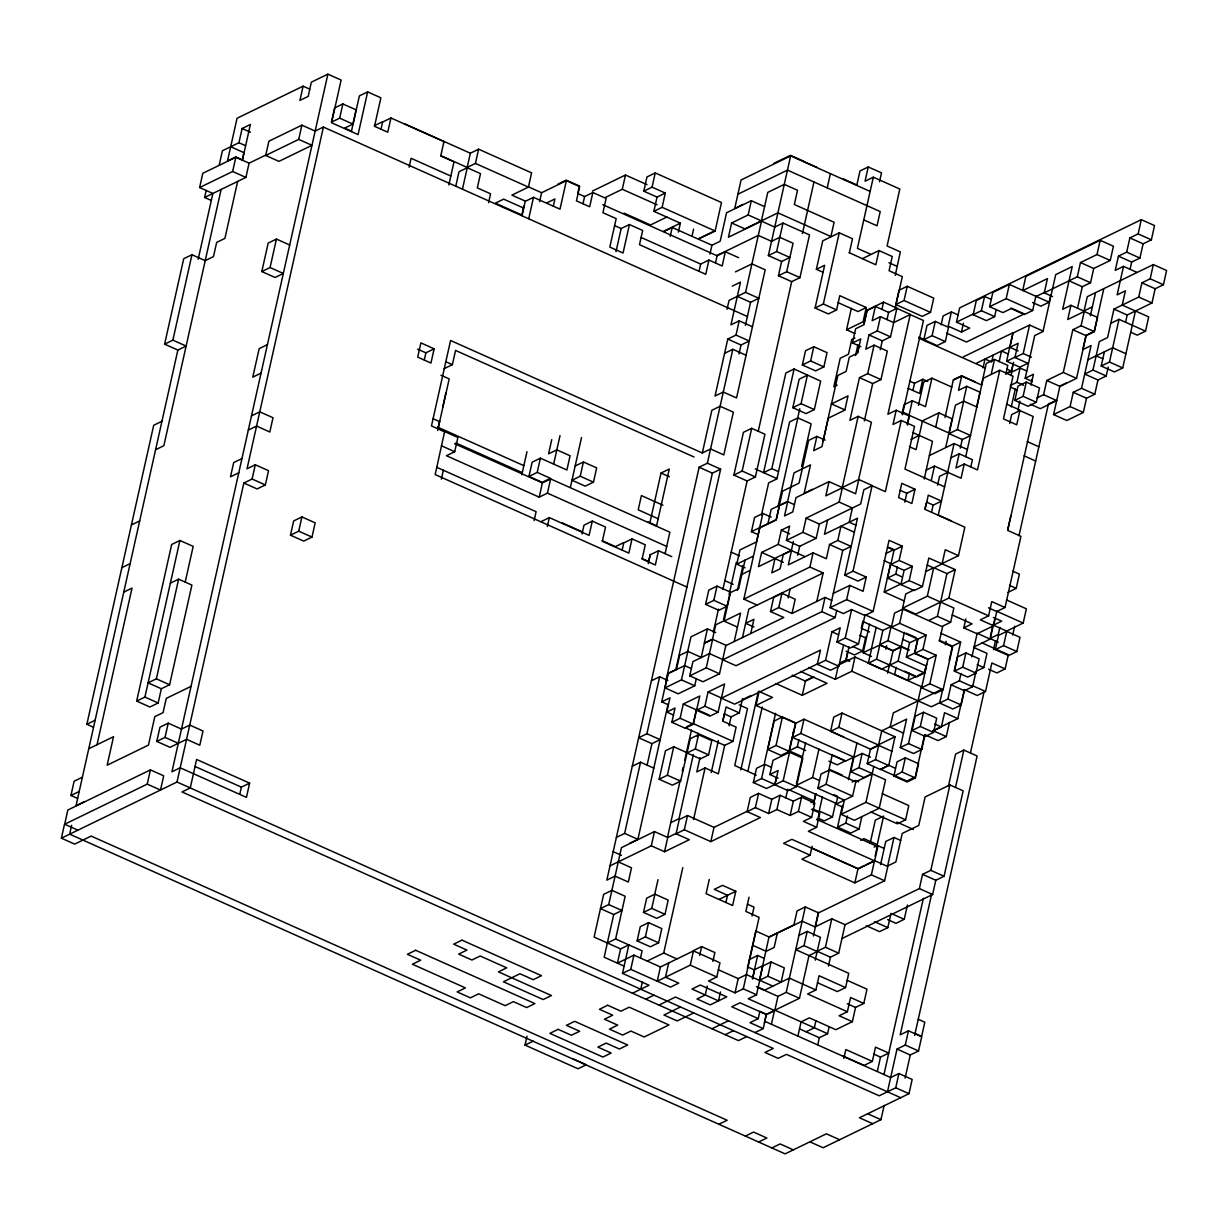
<?xml version="1.0" encoding="UTF-8"?>
<svg xmlns="http://www.w3.org/2000/svg" width="1228" height="1228" viewBox="0 0 1228 1228"><rect width="100%" height="100%" fill="white"/><g stroke="black" fill="none" stroke-linecap="round" stroke-linejoin="round"><path stroke-width="1.5" d="M164.613 344.162L172.872 340.141L186.119 346.066L177.86 350.072L164.613 344.162L183.709 258.724L191.967 254.718L205.214 260.643L213.472 256.621L216.665 242.392L224.908 238.386L237.649 181.422M198.153 259.308L212.874 193.456L199.627 187.546L202.804 173.302L235.837 157.261L249.084 163.17L265.601 155.158M718.871 1124.265L727.129 1120.258L91.164 836.084L74.647 844.096L61.4 838.187L64.577 823.942M77.579 798.43L70.948 795.468L74.125 781.223L82.383 777.217M93.481 727.237L86.866 724.274L153.7 425.287L161.958 421.265M211.247 200.44L204.615 197.478L206.212 190.355M64.67 824.234L67.847 810.004L150.43 769.879L163.677 775.804L160.5 790.034L147.237 784.124L64.67 824.234L77.917 830.159M172.872 340.141L191.967 254.718M71.654 825.262L69.658 834.165L785.122 1153.86L826.398 1133.812L839.645 1139.722M177.86 350.072L76.029 805.691L84.287 801.684M219.244 164.982L222.422 150.752L238.938 142.724L245.554 145.687M97.012 744.736L132.025 588.105L123.767 592.126M221.132 189.45L163.846 445.733L155.588 449.74M199.627 187.546L232.66 171.49L235.837 157.261M238.938 142.724L242.116 128.495L250.374 124.473L242.423 160.07M204.615 197.478L245.907 177.415L249.084 163.17M170.37 583.177L178.628 579.171L191.89 585.081L169.602 684.748L161.344 688.754L158.166 702.999L149.908 707.006L136.661 701.096L171.674 544.48L179.917 540.458L193.18 546.383L185.213 581.98M265.693 155.449L298.711 139.409L311.973 145.318L278.94 161.375L265.693 155.449L268.871 141.205L301.904 125.164L315.151 131.089L323.409 127.067L747.376 316.517M136.661 701.096L144.919 697.074L179.917 540.458M161.344 688.754L148.097 682.845L156.355 678.823L178.628 579.171M309.732 89.122L303.101 86.175L299.924 100.404L308.182 96.398L311.359 82.153L327.876 74.14L341.123 80.05L331.575 122.769L358.085 134.604L367.632 91.9L380.88 97.81L374.509 126.284L387.756 132.21L390.949 117.98L443.937 141.65L440.76 155.895L454.007 161.82L448.834 184.952M147.237 784.124L150.43 769.879M156.785 741.405L159.978 727.176L168.236 723.154L181.483 729.079L189.741 725.073L202.988 730.982L199.811 745.227L186.564 739.302L170.047 747.33L156.785 741.405L165.043 737.399L178.306 743.308M261.81 271.557L270.068 267.55L283.33 273.46L275.072 277.482L261.81 271.557L268.18 243.083L276.438 239.061L289.685 244.986M165.043 737.399L168.236 723.154M270.068 267.55L276.438 239.061M298.711 139.409L301.904 125.164M327.876 74.14L171.935 771.798L180.194 767.776L246.444 797.386L249.622 783.142L196.618 759.457L190.263 787.931L182.005 791.953L738.473 1040.607L746.731 1036.585M61.4 838.187L177.016 782.021L243.85 483.018L252.108 479.012L265.355 484.937L268.533 470.692L255.286 464.767L247.028 468.789L323.409 127.067M252.108 479.012L255.286 464.767M342.858 103.935L334.599 107.941L331.406 122.186L339.665 118.164L342.858 103.935L356.105 109.845L352.927 124.089L344.669 128.096L351.285 131.058M351.408 131.503L359.374 95.907L367.632 91.9M381.094 129.109L382.599 121.695L374.34 125.701M290.468 535.178L293.661 520.948L301.919 516.927L315.166 522.852L311.989 537.081L303.73 541.103L290.468 535.178L298.726 531.171L311.989 537.081M239.767 794.27L241.363 787.148L249.622 783.142M298.726 531.171L301.919 516.927M409.093 167.192L411.073 158.289L450.829 176.049M455.818 185.981L458.996 171.751L467.254 167.729L480.501 173.655L477.324 187.884L490.571 193.809L488.575 202.712M440.668 155.603L467.177 167.438L470.355 153.208L478.613 149.187L531.601 172.872L528.424 187.101L511.907 195.129L525.154 201.054M424.289 359.942L425.886 352.82L434.144 348.813L430.951 363.058L417.704 357.133L420.897 342.888L434.144 348.813M462.48 189.097L467.254 167.729M467.177 167.438L475.436 163.431L478.613 149.187M437.982 428.449L439.563 421.327M442.755 407.082L445.933 392.853M437.659 430.521L449.202 378.899L440.913 375.2M444.122 368.676L452.38 364.67L455.557 350.425L694.05 457M441.359 479.15L443.354 470.247M666.697 546.429L547.458 493.149L539.199 497.156L446.455 455.726L454.713 451.704L457.89 437.475L444.643 431.55L435.172 474.561L686.912 587.045M523.88 206.089L521.9 214.992L495.391 203.157L503.649 199.136L523.527 208.023M522.053 215.591L525.246 201.346L533.505 197.34L559.999 209.174L566.369 180.7L579.616 186.625L576.439 200.855L589.686 206.78L592.863 192.535L606.11 198.46L602.933 212.705L616.18 218.615L609.809 247.089L623.056 253.014L629.427 224.54L642.674 230.465L639.496 244.694L705.747 274.304L708.924 260.06L722.171 265.985L725.349 251.74L738.611 257.665M528.731 218.691L533.505 197.34M539.599 201.638L541.594 192.735L566.369 180.7M553.337 206.074L554.918 198.951L546.66 202.958M577.851 193.149L579.447 186.027L566.2 180.117L557.942 184.123M521.808 474.791L526.981 451.658M583.008 203.664L584.605 196.557L592.863 192.535M528.961 476.418L537.219 472.396L550.466 478.321L542.208 482.343L528.961 476.418L532.138 462.173L540.397 458.167L566.906 470.002L570.084 455.772L556.837 449.847L548.578 453.853L551.756 439.624M537.219 472.396L540.397 458.167M539.199 497.156L542.377 482.926L550.635 478.92L669.874 532.2L665.1 553.552M534.103 520.595L536.099 511.692L436.723 467.3M553.644 464.092L560.014 435.618M547.458 493.149L550.635 478.92M605.772 197.278L622.289 189.265L625.482 175.021L647.002 184.645M547.35 526.52L549.346 517.617L589.087 535.377L592.28 521.132L605.527 527.058L602.349 541.302L628.843 553.137L632.021 538.892L645.268 544.818L642.091 559.062L655.338 564.972L658.515 550.743L671.777 556.668M615.995 251.694L621.168 228.546L629.427 224.54M570.391 487.347L581.519 437.521M657.041 197.094L653.864 211.323L662.122 207.317L665.3 193.072L657.041 197.094L643.794 191.169L646.987 176.924L655.245 172.918L721.481 202.528L715.126 231.002L698.609 239.015M580.23 476.218L583.407 461.989L596.67 467.899L593.477 482.144L585.219 486.15L571.972 480.24L580.23 476.218L593.477 482.144M643.794 191.169L652.053 187.163L655.245 172.918M582.026 534.042L584.021 525.154L592.28 521.132M670.196 236.375L672.192 227.472L711.933 245.232L720.191 241.225L726.562 212.751L751.336 200.717L764.583 206.626M678.378 232.061L680.358 223.174L653.864 211.323M692.024 236.206L693.62 229.083M622.182 550.037L623.763 542.914L632.021 538.892M573.046 1058.843L586.293 1064.768L578.035 1068.774L525.031 1045.105L527.027 1036.202M699.07 271.188L700.666 264.066L708.924 260.06M649.873 522.867L661.017 473.041L669.275 469.035L656.55 525.983M709.953 254.135L711.933 245.232M648.584 561.58L650.18 554.457M648.277 563.652L650.257 554.749L658.515 550.743M715.51 262.869L717.091 255.762L725.349 251.74M731.642 222.974L744.889 228.899L777.923 212.843L830.911 236.528L834.104 222.283L794.347 204.523L797.525 190.294L784.278 184.369L767.761 192.397L761.406 220.871L748.159 214.946L731.642 222.974L728.45 237.219L761.483 221.163L774.73 227.088L782.988 223.066L809.498 234.916L799.95 277.635L791.692 281.642L778.429 275.717L781.622 261.487L789.88 257.466L776.633 251.556L768.375 255.562L790.648 155.895L870.145 191.415M727.068 309.272L729.064 300.384L745.565 292.356L758.827 298.281L750.569 302.288L737.322 296.362M748.159 214.946L751.336 200.717M676.075 668.462L720.636 469.127L707.374 463.217L699.131 467.223L606.832 880.123L615.09 876.117L628.337 882.026L631.514 867.797L618.267 861.872M702.309 452.978L711.856 410.275L720.115 406.253L733.362 412.178L723.814 454.897L710.567 448.972L702.309 452.978L450.569 340.494L431.473 425.932L444.72 431.842M727.774 339.082L741.021 345.007L749.28 340.985L736.017 335.075L727.774 339.082L715.034 396.03L723.292 392.024L736.539 397.933L765.182 269.792L751.935 263.882L735.418 271.895M608.72 904.591L621.967 910.501L613.708 914.522L600.461 908.597L608.72 904.591L621.46 847.627L654.478 831.586L667.74 837.511L675.983 833.49M616.379 837.404L624.638 833.398L640.555 762.204L653.803 768.129M646.91 733.73L660.157 739.655L651.899 743.661L638.652 737.736L646.91 733.73L659.651 676.781L667.925 680.481M707.374 463.217L732.84 349.305L746.087 355.23M736.017 335.075L739.21 320.83L752.457 326.755M745.565 292.356L761.483 221.163M613.708 914.522L604.161 957.226L624.039 966.114M647.125 765.013L651.899 743.661M665.822 681.371L712.378 473.148L720.636 469.127M739.026 353.894L741.021 345.007M745.396 325.42L750.569 302.288M668.324 704.795L661.708 701.833L668.063 673.358L676.321 669.337M696.322 678.67L694.741 685.792L678.224 693.805L664.977 687.895L668.155 673.65L684.671 665.622L691.287 668.585M607.353 942.997L615.612 938.975L625.159 896.271L611.912 890.346L603.654 894.352L594.106 937.071L620.601 948.906L628.859 944.9L622.489 973.374L648.983 985.224L632.466 993.237M629.626 843.329L637.885 839.323L668.124 704.058M673.404 715.018L666.773 712.056L669.966 697.826L661.708 701.833M676.413 669.644L679.591 655.399L687.849 651.393L701.096 657.302M620.601 948.906L617.408 963.151L633.924 955.123L660.434 966.973L693.467 950.917L719.961 962.767L716.784 976.997L708.525 981.019L735.019 992.853L743.278 988.847L756.525 994.757L759.702 980.527L746.455 974.602L738.197 978.609L718.319 969.736M776.633 251.556L782.988 223.066M708.587 754.867L695.34 748.957L687.081 752.964L700.328 758.889L708.587 754.867L711.764 740.637L698.517 734.712L690.259 738.719L680.634 781.146L672.376 785.152L659.129 779.243L665.484 750.753L673.742 746.747L686.989 752.672M671.854 722.279L680.112 718.273L683.29 704.028L699.806 696.015L693.359 724.198L685.101 728.204L671.854 722.279L675.032 708.049L666.773 712.056M687.772 651.101L690.95 636.856L707.466 628.828L715.74 632.527M664.977 687.895L681.479 679.867L687.849 651.393M733.884 475.052L743.431 432.333L751.689 428.326L764.937 434.251L755.389 476.955L747.131 480.977L733.884 475.052L742.142 471.045L755.389 476.955M610.009 865.878L651.3 845.831L654.478 831.586M659.129 779.243L667.387 775.221L673.742 746.747M705.578 604.376L708.756 590.131L717.014 586.124L730.261 592.034L727.083 606.279L718.825 610.285L705.578 604.376L713.836 600.354L727.083 606.279M701.188 657.609L704.365 643.365L712.624 639.358L725.871 645.268L719.516 673.758L702.999 681.77L689.737 675.861L692.93 661.616L709.446 653.588L722.693 659.513M622.489 973.374L630.747 969.368L633.924 955.123M637.117 940.894L640.295 926.649L648.553 922.642L661.8 928.568L658.622 942.797L650.364 946.803L637.117 940.894L645.375 936.872L658.622 942.797M643.472 912.419L646.665 898.175L654.923 894.168L668.17 900.078L664.993 914.323L656.734 918.329L643.472 912.419L651.73 908.398L664.993 914.323M742.142 471.045L751.689 428.326M778.429 275.717L786.688 271.71L793.058 243.236L779.811 237.311L771.552 241.317L758.305 235.408L717.014 255.455M707.466 628.828L704.289 643.073L712.547 639.067L715.724 624.822L723.983 620.815M713.836 600.354L717.014 586.124M640.509 957.947L642.106 950.825L615.612 938.975M645.375 936.872L648.553 922.642M651.73 908.398L654.923 894.168M654.831 893.877L658.024 879.632M667.571 836.913L680.297 779.964M682.292 771.061L683.075 767.515M684.671 760.393L691.441 730.138M713.314 632.251L718.487 609.119M722.862 589.532L747.131 480.977M758.275 431.135L791.692 281.642M802.421 233.581L813.964 181.974M651.3 845.831L664.548 851.741L667.74 837.511M686.59 726.807L693.191 723.599L696.383 709.37L709.63 715.279M689.737 675.861L706.254 667.832L712.624 639.358M640.724 989.231L642.321 982.108M693.329 754.606L679.007 818.662L670.749 822.683M697.304 736.8L698.103 733.239M723.568 619.342L726.746 605.097M729.125 594.429L736.293 562.393M664.548 851.741L689.322 839.706L676.075 833.797L679.253 819.552L687.511 815.545L714.021 827.38L747.038 811.34M695.34 748.957L698.517 734.712M708.065 691.993L721.312 697.918L718.134 712.163L709.876 716.17L696.629 710.244L704.887 706.238L708.065 691.993L724.581 683.981L721.404 698.21L734.651 704.135L817.234 664.026M737.307 627.032L724.059 621.107L730.43 592.633L738.688 588.611L745.058 560.137M745.074 567.858L736.8 564.159L739.977 549.914L756.494 541.886L762.864 513.411L771.138 517.111M827.211 187.899L830.389 173.655M699.991 757.707L696.813 771.936L705.072 767.93L718.319 773.855L724.689 745.381L732.947 741.359L736.125 727.129L722.878 721.204L726.055 706.975L739.302 712.885L742.495 698.655M737.383 590.407L742.955 565.494M676.075 833.797L684.334 829.775L687.511 815.545M758.044 534.625L751.413 531.663L754.606 517.433L762.864 513.411M660.434 966.973L657.241 981.203L690.274 965.162L716.784 976.997M761.483 514.916L768.636 482.88L776.894 478.874L789.619 421.91L797.878 417.904L811.125 423.829L801.577 466.533M794.102 368.983L785.843 372.99L763.555 472.657L771.813 468.635L794.102 368.983L820.672 381.11L814.317 409.584L806.059 413.606L792.812 407.681L799.167 379.206L807.425 375.185L801.07 403.674L792.812 407.681M823.006 272.278L816.374 269.316L822.745 240.841L839.261 232.813L852.508 238.739L849.315 252.968M647.187 961.048L663.703 953.02L682.799 867.597M693.528 819.552L705.072 767.93M734.221 641.553L740.576 613.079L724.059 621.107M757.093 605.066L743.846 599.141L759.764 527.948L776.28 519.92L779.458 505.69L787.716 501.669L794.347 504.631M668.692 962.952L665.499 977.196L678.746 983.121L670.503 987.128L630.747 969.368M711.258 772.519L718.411 740.484M722.785 720.913L724.382 713.79M802.36 364.962L805.537 350.732L813.796 346.71L827.043 352.636L823.865 366.88L815.607 370.887L802.36 364.962L810.618 360.955L823.865 366.88M851.342 308.428L846.568 329.779L863.084 321.767L866.277 307.522L839.768 295.687L836.59 309.916L828.332 313.938L815.085 308.013L824.633 265.294L816.374 269.316M742.479 637.547L748.834 609.073L823.159 572.969L816.789 601.444M767.93 523.65L771.123 509.405L787.639 501.377L793.994 472.903L810.511 464.89L804.14 493.364L812.399 489.343M793.411 541.41L791.415 550.313L778.168 544.388L761.652 552.416L758.474 566.645L774.991 558.633L783.264 562.332M729.064 725.794L731.044 716.906L739.302 712.885M777.984 506.888L797.878 417.904M797.801 417.612L799.781 408.709M810.618 360.955L813.796 346.71M815.085 308.013L823.343 304.007L839.261 232.813M750.738 633.541L753.915 619.296L745.657 623.302L753.931 627.001M856.806 185.198L859.999 170.968L868.242 166.947L881.504 172.872L879.509 181.775M684.334 829.775L710.828 841.625L714.021 827.38M774.991 558.633L771.798 572.862L780.056 568.856L783.249 554.611L791.507 550.604L804.754 556.53M778.168 544.388L781.346 530.158L789.604 526.137L786.427 540.381L799.674 546.291L816.19 538.278L819.368 524.034L860.659 503.987L863.852 489.742L872.095 485.735L885.357 491.645L901.26 420.467L914.507 426.377L904.959 469.096L944.716 486.856M787.716 501.669L784.538 515.913L792.797 511.907L795.974 497.662L829.007 481.622L842.255 487.531L858.771 479.519L872.018 485.428M868.242 166.947L865.065 181.191L873.323 177.185L899.817 189.02L887.092 245.968L900.339 251.893L895.258 275.318M709.293 879.432L706.1 893.677L732.609 905.512L735.787 891.282L722.54 885.357L714.282 889.364L727.529 895.289L725.932 902.411M690.274 965.162L693.467 950.917M770.509 611.575L773.701 597.33L781.96 593.324L795.207 599.233L792.014 613.478L778.767 607.553L770.509 611.575L783.756 617.484L725.963 645.575M740.852 769.833L758.351 691.517M873.323 177.185L857.405 248.363L870.667 254.288M699.653 955.522L701.633 946.619L714.88 952.544L712.9 961.432M843.743 736.969L804.002 719.209L795.744 723.215L755.987 705.455L759.165 691.211M778.767 607.553L781.96 593.324M791.507 550.604L788.315 564.849L813.09 552.815L826.337 558.725L829.529 544.495L837.788 540.474L851.035 546.399L842.776 550.405L829.529 544.495M825.155 440.1L816.881 436.401L813.688 450.645L821.946 446.639L828.317 418.165L844.833 410.137L848.011 395.892L831.494 403.92L837.864 375.446L846.123 371.439L849.3 357.194L857.558 353.188L860.751 338.943L852.493 342.95L855.67 328.72L863.929 324.714L867.106 310.469L875.364 306.463L888.611 312.373L896.87 308.366L910.132 314.291M747.913 771.153L762.235 707.098M823.067 441.005L831.417 403.628M788.146 597.913L790.126 589.01M797.678 555.194L799.674 546.291M786.427 540.381L802.943 532.353L806.121 518.124L839.154 502.068L852.401 507.993L849.223 522.222L855.839 525.185M707.236 986.053L705.256 994.956L696.997 998.963L710.244 1004.888L726.761 996.86L700.267 985.025L692.009 989.031L718.503 1000.881L720.483 991.978M851.649 340.018L848.471 354.247L840.213 358.254L833.843 386.743L837.143 385.132M776.418 777.355L774.837 784.477L766.579 788.483L753.332 782.558L756.509 768.329L764.768 764.323L771.384 767.27M710.828 841.625L760.378 817.556L747.131 811.631L750.308 797.386L758.566 793.38L771.813 799.305L780.072 795.284L793.319 801.209L801.577 797.202L814.839 803.112L811.647 817.357L803.388 821.363L816.635 827.288L819.828 813.043L811.539 809.344M764.43 763.141L775.574 713.299M855.532 355.583L857.911 344.899M895.151 308.688L902.319 276.653L889.072 270.728L892.249 256.498L879.002 250.573L875.825 264.818L849.239 252.676M767.776 749.494L774.147 721.02L782.405 716.999L795.652 722.924L789.282 751.398L781.023 755.404L767.776 749.494L776.035 745.473L789.282 751.398M753.332 782.558L761.59 778.552L764.768 764.323M747.131 811.631L755.389 807.625L758.566 793.38M857.482 352.881L859.078 345.774M863.852 324.407L867.029 310.177L883.546 302.149L896.793 308.074M743.846 599.141L809.912 567.044L813.09 552.815M829.007 481.622L825.815 495.851L842.331 487.838L855.594 493.748L858.771 479.519M776.035 745.473L782.405 716.999M769.849 774.546L773.026 760.301L789.543 752.288L802.79 758.198L796.419 786.672L788.161 790.694L774.914 784.769L778.107 770.524L769.849 774.546L778.122 778.245M827.626 520.027L824.448 534.257L857.482 518.216L844.757 575.164L858.004 581.09L866.262 577.083L863.069 591.313L849.822 585.403L833.305 593.416M896.87 308.366L890.515 336.84L877.268 330.915L869.01 334.937L865.817 349.166L874.075 345.16L887.322 351.085L880.967 379.559L867.72 373.634L859.462 377.641L849.914 420.36L858.172 416.353L871.419 422.263L858.679 479.227M875.364 306.463L872.187 320.692L880.445 316.686L893.692 322.611L910.209 314.583L923.456 320.508L902.38 414.834M749.034 897.192L745.856 911.437L759.104 917.362L746.378 974.311M755.389 807.625L768.636 813.535L771.813 799.305M881.95 309.272L883.546 302.149M842.255 487.531L858.172 416.353M867.72 373.634L874.075 345.16M877.268 330.915L880.445 316.686M839.154 502.068L842.331 487.838M752.043 916.027L754.023 907.124L747.407 904.176M735.019 992.853L738.197 978.609M802.375 756.724L789.113 750.815L792.306 736.57M793.104 733.009L793.887 729.447M856.99 742.879L853.813 757.123L845.555 761.13L792.551 737.46L795.744 723.215M768.636 813.535L776.894 809.528L780.072 795.284M774.914 784.769L783.172 780.762L789.543 752.288M775.774 683.489L802.268 695.324L805.445 681.095L813.703 677.073M836.713 610.469L835.117 617.592L736.017 665.729L722.77 659.804L821.87 611.667L825.047 597.437L831.678 600.385M837.788 540.474L840.965 526.244L854.212 532.154M864.358 420.943L872.709 383.566L880.967 379.559M880.261 349.75L882.257 340.847L890.515 336.84M887.03 319.495L888.611 312.373M747.407 968.385L755.757 931.008L769.004 936.933L793.779 924.899M895.78 304.544L898.973 290.299L907.231 286.293L933.725 298.128L930.548 312.373L922.289 316.379L895.78 304.544L904.038 300.522L930.548 312.373M785.751 798.108L787.747 789.22M743.278 988.847L746.455 974.602M789.113 750.815L797.371 746.793L798.967 739.67M792.551 737.46L800.81 733.438L804.002 719.209M843.59 644.869L838.816 666.221L830.558 670.227L817.311 664.317L820.488 650.072L721.404 698.21M902.304 546.199L894.045 550.221L890.868 564.45L899.126 560.444L902.304 546.199L889.057 540.289L873.139 611.467L864.88 615.489L851.633 609.564L843.375 613.57L830.128 607.66L842.776 550.405M752.472 978.609L757.645 955.476L764.276 958.439M904.038 300.522L907.231 286.293M752.564 978.9L754.545 969.997L747.929 967.05M796.481 783.725L805.629 742.786M776.894 809.528L790.141 815.453L793.319 801.209M817.311 664.317L825.569 660.296L831.939 631.821L840.198 627.815L837.005 642.06L850.267 647.97L858.51 643.963L864.88 615.489M759.533 979.929L769.004 936.933M759.625 980.236L762.803 965.991L771.061 961.985L784.308 967.894L781.131 982.139L767.884 976.214L759.625 980.236L772.872 986.145M790.141 815.453L798.4 811.432L801.577 797.202M830.128 607.66L846.645 599.632L849.822 585.403M844.757 575.164L853 571.158L872.095 485.735M910.209 314.583L887.936 414.25L896.194 410.229L909.441 416.154L907.446 425.057M817.434 982.707L837.312 991.579L845.57 987.573L848.748 973.328L795.759 949.658L804.018 945.637L817.265 951.562L809.006 955.568L799.459 998.287L766.425 1014.328L763.248 1028.573L749.986 1022.648L758.244 1018.641L759.84 1011.519M777.339 933.203L774.162 947.448L765.904 951.454M767.884 976.214L771.061 961.985M835.838 803.265L796.082 785.506L812.598 777.477L818.969 749.003M808.807 667.449L835.301 679.284L838.478 665.039L854.995 657.026L921.246 686.621L908.52 743.569L900.262 747.591L906.617 719.117L890.1 727.129L893.293 712.9L941.185 689.629M837.005 642.06L845.263 638.038L851.633 609.564M896.194 410.229L893.002 424.474L901.26 420.467M764.353 1022.939L766.333 1014.036M813.366 804.325L815.745 793.641M810.94 802.667L814.241 801.055L815.837 793.933M846.153 658.976L847.75 651.853M849.024 646.803L846.245 659.267L849.546 660.741M817.848 788.284L821.025 774.054L829.284 770.048L855.793 781.883L872.294 773.855L885.557 779.78L879.187 808.254L854.412 820.289L841.165 814.364L844.342 800.134L817.848 788.284L826.106 784.278L852.6 796.128L855.793 781.883M890.024 726.838L881.765 730.844L878.588 745.089L870.33 749.095L830.573 731.335L833.766 717.106L842.024 713.084L895.012 736.769L888.734 765.535L880.476 769.557L867.229 763.632L870.406 749.402L878.665 745.381L891.912 751.306M902.043 413.652L904.023 404.749L912.281 400.742L925.528 406.652L931.899 378.178L951.777 387.066M923.84 339.665L927.017 325.42L935.275 321.414L948.538 327.339L945.345 341.568L937.087 345.59L923.84 339.665L932.098 335.658L945.345 341.568M771.414 1024.259L774.592 1010.03L827.595 1033.7L829.192 1026.593M912.957 390.381L914.538 383.259L922.796 379.252L927.769 381.478M822.422 796.757L819.23 810.987L832.492 816.912L835.669 802.667M758.244 1018.641L731.75 1006.791L740.008 1002.785L766.502 1014.62L774.761 1010.613L777.953 996.384L786.212 992.362L799.459 998.287M793.856 925.191L797.049 910.946L805.307 906.939L818.554 912.865L884.605 880.768L887.798 866.523L874.551 860.613L866.293 864.619M817.495 820.764L819.49 811.877L812.859 808.914M884.605 880.768L871.358 874.843L854.841 882.871L801.853 859.186L810.112 855.179L812.092 846.276M826.106 784.278L829.284 770.048M830.573 731.335L838.831 727.329L842.024 713.084M835.301 679.284L851.818 671.255L854.995 657.026M862.87 621.138L861.273 628.245L869.562 631.959M912.281 400.742L909.104 414.972L902.473 412.025M907.2 424.167L909.18 415.279L948.937 433.039M932.098 335.658L935.275 321.414M922.796 379.252L919.619 393.482L908.029 388.309M786.212 992.362L805.307 906.939M846.138 651.254L854.412 654.954L862.67 650.947L865.847 636.718M871.45 656.412L863.177 652.713L869.531 624.238M918.467 405.332L923.64 382.2L931.899 378.178M941.124 324.837L943.119 315.934L951.378 311.927L958.009 314.875M804.018 945.637L807.195 931.407L820.442 937.317L815.192 960.158M842.715 807.103L836.084 804.14L837.68 797.018M868.334 663.243L871.512 648.998L879.77 644.992L893.017 650.901L901.275 646.895L898.098 661.14L881.581 669.153L868.334 663.243L876.592 659.221L916.334 676.981L924.592 672.975L926.587 664.072M876.209 627.354L871.435 648.706L863.177 652.713M904.115 600.922L884.252 592.049L890.607 563.575L883.991 560.613M922.443 421.189L916.073 449.663L909.441 446.7M884.252 592.049L900.753 584.021L887.506 578.096L890.699 563.867M904.79 502.16L906.771 493.272L915.029 489.251L911.851 503.495L898.604 497.57L901.782 483.341L915.029 489.251M951.378 311.927L948.2 326.157L961.447 332.082L969.706 328.06L956.458 322.15L959.636 307.906L1141.303 219.658L1154.55 225.568L1151.373 239.813L1143.114 243.819L1129.867 237.91L1126.69 252.139L1118.432 256.161L1115.239 270.39L1123.497 266.384L1136.744 272.294M815.192 926.511L818.385 912.266M813.381 935.997L818.554 912.865M861.856 816.589L859.063 829.038L850.804 833.06L837.557 827.135L842.331 805.783M848.471 779.673L853.644 756.54M873.814 766.441L872.218 773.563L863.959 777.57L850.712 771.66L853.89 757.415L862.148 753.409L870.437 757.108M876.592 659.221L879.77 644.992M879.693 644.7L882.871 630.455L891.129 626.449L887.951 640.678L879.693 644.7L892.94 650.61L901.198 646.603L904.376 632.359M887.506 578.096L895.765 574.09L897.361 566.968M797.908 1036.11L801.101 1021.865L809.359 1017.858L835.854 1029.693L852.37 1021.665L855.548 1007.436L863.806 1003.429L866.983 989.185L847.12 980.297M837.557 827.135L845.816 823.128L847.412 816.006M850.712 771.66L858.971 767.638L862.148 753.409M885.879 649.29L886.662 645.728M924.239 479.012L932.497 441.343L912.634 432.471M935.69 427.114L938.867 412.869L952.114 418.794L945.744 447.268M917.884 639.174L914.691 653.403L922.949 649.397L926.142 635.152L917.884 639.174L891.375 627.324L894.567 613.094L902.826 609.073L942.567 626.833L939.389 641.077L952.636 647.002L943.089 689.706L934.83 693.728L921.583 687.803L927.954 659.329L936.196 655.307L929.842 683.796L921.583 687.803M900.922 584.62L904.115 570.375L912.373 566.369L909.18 580.598L900.922 584.62L914.185 590.53L922.443 586.524L928.798 558.049L955.215 569.592L948.845 598.067L915.812 614.107L902.565 608.198L905.757 593.953L914.016 589.947M961.447 332.082L963.427 323.179M863.806 1003.429L850.559 997.504L847.381 1011.734L807.625 993.974L815.883 989.968L819.076 975.723L845.57 987.573M845.048 924.699L838.678 953.174L830.42 957.18L817.173 951.27L825.431 947.249L831.801 918.774L845.048 924.699L919.373 888.596L932.62 894.521L935.797 880.276L944.056 876.27L963.151 790.832L949.904 784.922L925.129 796.957L918.759 825.431L902.242 833.444L895.887 861.933L887.629 865.94L893.999 837.465L900.615 840.428M887.598 673.159L889.594 664.256M945.053 417.474L953.327 379.805L961.585 375.783L974.832 381.708M889.84 665.146L893.017 650.901M924.93 508.822L926.127 503.48M931.3 480.348L934.477 466.103L947.724 472.028L954.095 443.554L967.342 449.479M891.375 627.324L899.633 623.317L902.826 609.073M996.23 309.502L994.649 316.624L986.391 320.631L973.144 314.706L976.321 300.476L984.58 296.47L991.196 299.417M815.929 1020.668L814.348 1027.79L806.09 1031.796M828.44 966.083L830.42 957.18M841.165 814.364L865.94 802.329L872.294 773.855M867.229 763.632L875.487 759.625L878.665 745.381M896.256 667.372L894.659 674.494L907.906 680.404L916.165 676.398L904.575 671.209M981.54 384.963L961.662 376.075L958.485 390.32L966.743 386.313L979.99 392.223L976.813 406.468M931.591 511.938L933.188 504.815M937.563 485.229L939.558 476.341L947.816 472.319L961.063 478.245L964.241 464L977.488 469.925L999.776 370.257L1013.023 376.182L1003.476 418.901L1016.723 424.811L1019.9 410.582L1033.147 416.492L1007.697 530.404L1020.944 536.329L1005.026 607.507L996.768 611.529L988.494 607.829M949.106 433.622L957.364 429.616L970.611 435.526L962.353 439.547L949.106 433.622L955.461 405.148L963.719 401.142L976.981 407.051M973.144 314.706L981.387 310.699L984.58 296.47M817.741 1044.844L819.337 1037.721L827.595 1033.7M854.841 882.871L858.034 868.626L864.635 865.418M906.356 657.118L909.534 642.889L917.792 638.867L914.614 653.112L906.356 657.118L926.234 666.006M963.55 400.543L966.743 386.313M947.816 472.319L938.269 515.039L951.516 520.964M957.364 429.616L963.719 401.142M1035.849 296.27L1032.671 310.5L1024.413 314.522L1011.166 308.596L1002.908 312.603L989.645 306.693L992.838 292.448L1009.355 284.435L1049.096 302.195L1050.692 295.073M870.161 843.268L875.334 820.135L883.592 816.129L877.222 844.603L863.975 838.678L860.675 840.29M907.906 680.404L909.503 673.297M902.565 608.198L927.34 596.163L933.71 567.689L946.957 573.599L955.215 569.592M970.826 466.824L972.422 459.702L959.175 453.777L955.983 468.021L964.241 464M960.281 448.143L962.261 439.24M983.029 367.939L985.01 359.036L991.641 361.999L993.268 355.03M875.088 856.162L877.483 845.478L884.099 848.441M871.358 874.843L874.551 860.613M810.112 855.179L783.617 843.329L791.86 839.323L858.111 868.917L874.628 860.905L877.805 846.66L816.528 819.276M893.892 776.065L897.069 761.82L905.328 757.814L918.575 763.739L915.397 777.969L907.139 781.99L893.892 776.065L902.15 772.044L915.397 777.969M981.494 384.809L986.268 363.457L994.526 359.451L1007.774 365.361L1005.793 374.264M965.745 456.586L983.26 378.285L999.776 370.257M989.645 306.693L1006.162 298.665L1009.355 284.435M880.568 864.604L885.741 841.472L893.999 837.465M902.15 772.044L905.328 757.814M925.221 668.83L924.423 672.391L917.823 675.6M991.349 373.68L994.526 359.451M912.036 730.522L915.213 716.277L923.471 712.271L936.718 718.18L933.541 732.425L925.283 736.432L912.036 730.522L920.294 726.5L933.541 732.425M929.151 620.324L937.409 616.318L946.957 573.599M999.147 361.692L1001.526 351.024L1008.157 353.971M843.851 1058.459L845.831 1049.556L872.325 1061.406L875.518 1047.162L888.765 1053.087L880.507 1057.093L873.875 1054.131M920.294 726.5L923.471 712.271M941.968 563.667L958.485 555.655L964.84 527.18L925.098 509.405L928.276 495.176L941.538 501.101L933.28 505.107L926.649 502.145M1028.112 363.15L1019.854 367.157L1006.607 361.247L1012.962 332.773L963.427 356.841M1018.15 350.993L1009.876 347.294L1013.054 333.064L1029.571 325.036L1042.818 330.961M870.836 811.969L897.346 823.819L905.604 819.797L908.781 805.568L882.287 793.718M915.551 775.313L924.3 736.155M900.262 747.591L913.509 753.501L921.767 749.494L924.945 735.265M945.314 644.792L946.113 641.231M942.398 626.249L950.656 622.243L953.849 607.998L927.34 596.163M1013.1 363.764L1011.504 370.887L1008.203 372.483M1006.638 373.588L1011.596 371.178L1013.576 362.275M1011.043 375.614L1011.841 372.053L1020.1 368.047L1026.731 371.009M1028.189 363.442L1014.942 357.532L1018.119 343.287L1009.876 347.294M866.308 925.728L879.555 931.638L887.813 927.631L890.991 913.402L904.238 919.311L907.431 905.082M975.784 672.484L972.607 686.728L964.348 690.735L961.156 704.979L952.897 708.986L939.65 703.061L942.843 688.831M949.198 660.357L952.391 646.112L960.649 642.106L954.279 670.58M1011.273 406.913L1015.249 389.107M1014.942 357.532L1023.2 353.51L1029.571 325.036M1010.322 385.5L1016.922 382.292L1020.1 368.047M933.126 730.952L941.385 726.945L944.562 712.701L957.809 718.626L964.18 690.151M939.65 703.061L947.909 699.054L951.101 684.81L959.344 680.803L972.607 686.728M996.768 611.529L993.59 625.758L977.074 633.786L963.826 627.861L965.807 618.958M1009.662 423.491L1011.642 414.588L1019.9 410.582M1014.835 400.359L1018.012 386.114L1026.27 382.108L1039.517 388.017L1036.34 402.262L1028.082 406.268L1014.835 400.359L1023.093 396.337L1036.34 402.262M954.448 671.163L957.625 656.934L965.883 652.912L979.13 658.837L975.953 673.082L967.695 677.088L954.448 671.163L962.706 667.157L975.953 673.082M1017.935 410.014L1019.931 401.111M1031.796 381.233L1025.18 378.27L1034.728 335.566L1042.986 331.545L1055.712 274.596L1072.228 266.568L1062.68 309.287L1070.939 305.281L1084.186 311.191M1044.276 292.847L1047.453 278.602L1022.678 290.637L1025.871 276.407L1100.181 240.304L1113.443 246.214L1110.25 260.459L1093.734 268.487L1080.486 262.562L1077.309 276.807L1044.276 292.847L1052.55 296.547M924.776 734.666L938.023 740.591L946.281 736.585L949.474 722.34M959.344 680.803L960.941 673.681M1023.093 396.337L1026.27 382.108M962.706 667.157L965.883 652.912M877.329 1071.338L880.507 1057.093M1030.967 384.64L1032.165 379.314M1031.044 384.947L1033.439 374.264L1025.18 378.27M919.373 888.596L922.55 874.351L930.809 870.345L944.056 876.27M971.901 656.919L977.074 633.786M883.991 1074.439L923.379 898.251M948.43 786.12L955.599 754.084L963.857 750.078L977.104 755.987L914.645 1035.419M930.809 870.345L949.904 784.922M1007.605 530.112L1010.797 515.867M993.59 625.758L980.343 619.833L988.601 615.827L991.779 601.597L1005.026 607.507M809.881 1141.825L823.144 1147.75L880.936 1119.675L884.129 1105.43M887.476 1091.784L897.023 1049.065L905.282 1045.059L918.529 1050.984L921.706 1036.739L908.459 1030.814L900.201 1034.836L931.638 894.23M955.507 787.455L963.857 750.078M1036.985 397.918L1043.585 394.71L1046.763 380.48L1063.279 372.452L1076.542 378.377L1086.089 335.658L1094.348 331.652L1097.525 317.407L1084.278 311.498L1067.761 319.51L1070.939 305.281M990.382 636.749L993.176 624.284M975.539 671.609L983.797 667.587L986.974 653.357L973.727 647.432M973.635 647.141L990.152 639.113L993.345 624.883M1006.5 599.955L1026.362 608.827L1023.185 623.072L1006.668 631.085L993.421 625.175L995.018 618.052M970.442 752.887L983.966 692.377M993.513 649.658L995.494 640.77M1018.979 535.761L1048.405 404.058L1055.021 400.85M177.016 782.021L773.226 1048.436L764.967 1052.442L778.214 1058.367L786.473 1054.361L879.217 1095.79L895.734 1087.778L898.911 1073.533L912.158 1079.458L908.981 1093.688L859.431 1117.756L872.678 1123.681M905.282 1045.059L908.459 1030.814M964.011 689.553L977.258 695.478L985.516 691.471L991.886 662.997L1005.133 668.907L1008.311 654.678L981.817 642.827M999.838 627.401L998.241 634.508L989.983 638.529L998.272 642.229M995.309 649.643L998.502 635.398L1006.76 631.392L1020.007 637.301L1016.815 651.546L1008.556 655.552L995.309 649.643L1003.568 645.621L1016.815 651.546M905.097 1078.123L910.27 1054.99L918.529 1050.984M1108.209 367.08L1106.213 375.983L1097.955 379.989L1094.777 394.234L1086.519 398.24L1083.342 412.47L1066.825 420.498L1053.563 414.573L1059.933 386.099L1066.549 382.89M1077.524 308.09L1082.298 286.738L1090.556 282.716L1093.734 268.487M1063.279 372.452L1072.827 329.733L1081.085 325.727L1094.348 331.652M1003.568 645.621L1006.76 631.392M1007.958 592.387L1016.216 588.381L1019.394 574.136L1012.778 571.173M1081.085 325.727L1084.278 311.498M1080.486 262.562L1097.003 254.534L1100.181 240.304M1012.686 635.091L1014.681 626.203M1053.563 414.573L1070.079 406.56L1073.272 392.315L1081.53 388.309L1094.777 394.234M1090.372 315.796L1095.545 292.648M1081.53 388.309L1091.078 345.59L1082.82 349.612L1085.997 335.367L1094.255 331.36L1103.803 288.641M1097.955 379.989L1084.708 374.064L1092.966 370.058L1099.336 341.584L1107.595 337.562L1113.949 309.088L1138.724 297.053L1151.971 302.978L1155.164 288.749L1163.423 284.727L1166.6 270.498L1153.353 264.573L1087.287 296.669L1084.109 310.899L1092.367 306.893M1135.455 311.006L1122.73 367.955L1114.471 371.961L1101.224 366.051L1104.402 351.807M1123.497 266.384L1117.142 294.858L1125.401 290.836L1122.208 305.081L1148.717 316.916L1145.524 331.161L1137.266 335.167L1130.65 332.205M1101.224 366.051L1109.483 362.03L1119.03 319.326L1145.524 331.161M1130.082 269.193L1131.679 262.071L1139.937 258.064L1143.114 243.819M1129.867 237.91L1138.126 233.888L1141.303 219.658M1125.615 322.135L1127.197 315.013L1151.971 302.978M1138.724 297.053L1141.917 282.824L1150.175 278.802L1163.423 284.727M1150.175 278.802L1153.353 264.573M303.101 86.175L237.05 118.256L227.502 160.975L235.761 156.969L242.376 159.916L243.927 152.656L230.68 146.731M382.691 121.986L390.949 117.98M267.412 344.654L259.154 348.66L252.784 377.134L261.042 373.128M592.449 191.061L625.482 175.021M251.494 415.847L259.753 411.825L273 417.75L269.822 431.995L256.575 426.07L248.317 430.076M773.962 163.324L790.479 155.311L803.726 161.221M790.648 155.895L741.098 179.963L734.728 208.438L742.986 204.431M667.034 216.957L650.518 224.97L624.024 213.135M737.921 194.208L787.47 170.139L880.215 211.569L877.022 225.814L863.775 219.889M663.841 231.186L680.358 223.174M663.934 231.478L672.192 227.472M241.947 458.551L233.688 462.572L230.511 476.802L238.769 472.795M698.517 238.723L715.034 230.695M131.411 524.939L139.67 520.933M265.355 484.937L257.097 488.944L243.85 483.018M121.864 567.658L130.122 563.652M732.241 286.139L740.499 282.133L730.952 324.837L739.21 320.83M862.486 258.601L879.002 250.573M724.581 353.311L732.84 349.305M866.277 307.522L858.019 311.544L838.141 302.656M575.164 465.995L583.407 461.989M851.572 339.711L854.872 338.114M86.866 724.274L95.124 720.268M191.031 686.36L166.256 698.394L163.078 712.639L154.82 716.645L148.45 745.12L107.158 765.182L113.529 736.708L88.754 748.742M541.087 521.624L549.346 517.617M956.458 322.15L972.975 314.122M1035.925 296.562L1044.184 292.556M1049.096 302.195L1040.837 306.202L1032.564 302.502M70.948 795.468L79.206 791.461M816.881 436.401L808.623 440.422L799.075 483.126L782.558 491.154L776.188 519.628L751.413 531.663M976.751 363.058L1009.784 347.002M953.404 380.097L961.662 376.075M623.686 542.622L615.428 546.629L602.18 540.704M1006.607 361.247L1014.865 357.225M1110.772 323.332L1119.03 319.326M922.351 420.897L938.867 412.869M910.992 439.44L919.25 435.433M1087.885 359.835L1112.66 347.8L1125.907 353.71M1076.542 378.377L1060.025 386.39L1046.763 380.48M929.32 455.588L954.095 443.554M950.917 457.798L959.175 453.777M926.219 470.124L934.477 466.103M736.8 564.159L753.317 556.13M741.865 574.382L750.124 570.375M791.415 550.313L774.899 558.341L761.652 552.416M885.618 553.644L893.877 549.622L888.903 547.412M651.393 680.788L659.651 676.781M792.014 613.478L825.047 597.437M925.451 571.695L933.71 567.689M742.74 699.53L750.999 695.524M839.798 663.059L846.399 659.85L849.715 661.339M805.368 680.803L813.627 676.781M755.987 705.455L772.504 697.427L759.257 691.517M632.297 766.211L640.555 762.204M802.268 695.324L827.043 683.29L800.549 671.455M963.826 627.861L972.085 623.855L952.207 614.967M993.421 625.175L1001.68 621.153L993.406 617.454M1005.133 668.907L996.875 672.929L988.586 669.229M939.573 702.769L931.315 706.775L851.818 671.255M878.496 744.797L895.012 736.769M957.809 718.626L933.034 730.66L946.281 736.585M852.063 782.021L855.363 780.409L858.679 781.883M887 766.057L880.384 769.265L906.893 781.1L915.152 777.094M836.084 804.14L852.6 796.128M832.492 816.912L824.234 820.918L819.26 818.708M816.635 827.288L808.377 831.295L874.628 860.905M719.27 899.295L735.787 891.282M874.167 847.09L877.483 845.478M693.375 950.625L701.633 946.619M525.031 1045.105L533.29 1041.083M769.081 937.225L802.114 921.169L815.361 927.094M645.728 999.162L653.987 995.156M815.285 926.802L831.801 918.774M749.387 959.482L757.645 955.476M798.937 935.414L807.195 931.407M658.976 1005.087L675.492 997.059L900.723 1097.709M754.468 969.706L762.726 965.699M680.481 1006.991L663.964 1015.019L677.211 1020.928L693.728 1012.916M841.779 938.637L932.62 894.521M904.238 919.311L895.98 923.333L887.706 919.619M756.525 994.757L748.266 998.778L774.761 1010.613M711.964 1028.757L728.48 1020.744M725.211 1034.682L733.469 1030.676M754.99 1032.579L763.248 1028.573M847.381 1011.734L839.123 1015.756L852.37 1021.665M872.325 1061.406L864.082 1065.413L842.546 1055.788M745.365 1136.1L753.624 1132.093L766.871 1138.018L758.612 1142.025M898.911 1073.533L890.653 1077.539L764.783 1021.297M771.859 1147.95L780.118 1143.928L793.365 1149.853M1138.126 233.888L1151.373 239.813M1126.69 252.139L1139.937 258.064M1118.432 256.161L1131.679 262.071M1097.003 254.534L1110.25 260.459M1141.917 282.824L1155.164 288.749M1077.309 276.807L1090.556 282.716M843.482 178.981L856.73 184.906M803.818 161.528L817.065 167.438M1069.051 280.813L1082.298 286.738M1113.949 309.088L1127.197 315.013M1006.162 298.665L1032.671 310.5M1072.827 329.733L1086.089 335.658M1010.997 308.013L1024.244 313.923L966.436 342.013L946.558 333.126M888.965 262.731L897.238 266.43M1096.143 355.813L1102.775 358.776M1109.483 362.03L1122.73 367.955M981.387 310.699L994.649 316.624M1092.966 370.058L1106.213 375.983M652.053 187.163L665.3 193.072M1023.2 353.51L1031.489 357.21M622.289 189.265L657.072 204.8M662.122 207.317L715.126 231.002M768.375 255.562L781.622 261.487M1073.272 392.315L1086.519 398.24M1006.622 368.953L1011.596 371.178M786.688 271.71L799.95 277.635M918.79 337.147L923.763 339.373M919.127 338.329L985.378 367.924M1016.922 382.292L1023.553 385.239M1043.585 394.71L1056.832 400.635L1040.316 408.663L1030.384 404.212M1070.079 406.56L1083.342 412.47M577.974 193.594L584.605 196.557M602.825 204.692L717.091 255.762M1010.322 387.035L1016.938 389.997M823.343 304.007L836.59 309.916M404.104 123.598L470.355 153.208M869.01 334.937L882.257 340.847M528.347 186.809L541.594 192.735M475.436 163.431L528.424 187.101M614.553 225.584L621.168 228.546M641.047 237.434L700.666 264.066M846.568 329.779L854.857 333.479M1006.484 404.073L1019.731 409.983M852.493 342.95L860.767 346.649M339.665 118.164L352.927 124.089M909.58 381.048L914.538 383.259M1027.268 441.589L1038.857 446.777M859.462 377.641L872.709 383.566M1024.091 455.834L1035.68 461.007M242.116 128.495L250.405 132.194M831.494 403.92L844.757 409.845M801.07 403.674L814.317 409.584M232.66 171.49L245.907 177.415M900.155 490.31L906.771 493.272M771.813 468.635L778.445 471.598M958.485 555.655L945.238 549.73L942.045 563.959L933.787 567.981L927.171 565.018M755.281 468.958L776.817 478.567M1009.6 585.418L1016.216 588.381M887.414 547.258L894.045 550.221M699.131 467.223L712.378 473.148M806.121 518.124L819.368 524.034M899.126 560.444L912.373 566.369M417.597 349.12L425.886 352.82M445.749 361.707L452.38 364.67M996.691 611.222L1023.185 623.072M890.868 564.45L904.115 570.375M802.943 532.353L816.19 538.278M895.765 574.09L902.396 577.053M948.845 598.067L988.601 615.827M909.18 580.598L922.443 586.524M661.017 473.041L669.291 476.74M781.346 530.158L789.635 533.858M853 571.158L866.262 577.083M976.905 633.188L990.152 639.113M937.409 616.318L950.656 622.243M809.912 567.044L823.159 572.969M662.936 505.215L641.4 495.59L638.222 509.835L658.101 518.723M940.771 633.218L960.649 642.106M939.128 640.187L952.391 646.112M846.645 599.632L873.139 611.467M899.633 623.317L926.142 635.152M433.024 418.656L439.655 421.618M731.213 552.155L739.502 555.854M977.166 664.624L983.797 667.587M864.635 614.599L891.129 626.449M906.034 633.111L915.965 637.547M437.598 427.114L523.711 465.596M648.184 521.992L656.458 525.691M437.935 428.296L444.551 431.258M862.992 621.568L882.871 630.455M902.749 639.343L909.365 642.29M922.949 649.397L936.196 655.307M455.834 442.97L522.084 472.565M454.606 443.707L542.377 482.926M901.106 646.312L909.395 650.011M887.951 640.678L907.906 649.858M821.87 611.667L835.117 617.592M914.614 653.112L927.861 659.037M914.691 653.403L927.954 659.329M441.466 445.795L454.713 451.704M859.646 635.229L866.277 638.176M972.269 685.546L985.516 691.471M724.858 580.629L733.131 584.344M898.098 661.14L924.592 672.975M951.101 684.81L964.348 690.735M831.939 631.821L838.555 634.784M845.263 638.038L858.51 643.963M852.739 646.511L862.67 650.947M929.842 683.796L943.089 689.706M562.424 522.944L582.302 531.831M641.922 558.464L648.553 561.426M947.909 699.054L961.156 704.979M825.569 660.296L838.816 666.221M934.754 723.983L941.385 726.945M792.198 675.17L805.445 681.095M890.1 727.129L903.363 733.055M908.52 743.569L921.767 749.494M706.254 667.832L719.516 673.758M838.831 727.329L878.588 745.089M888.642 765.244L895.273 768.206M875.487 759.625L888.734 765.535M739.195 704.887L747.484 708.587L734.743 765.535L756.279 775.16M681.479 679.867L694.741 685.792M800.81 733.438L853.813 757.123M858.971 767.638L872.218 773.563M724.428 713.944L731.044 716.906M797.371 746.793L805.66 750.492M828.931 761.145L837.204 764.86L845.463 760.838L832.216 754.913L829.038 769.158L842.285 775.083M704.887 706.238L718.134 712.163M683.29 704.028L696.537 709.953M693.191 723.599L732.947 741.359M680.112 718.273L693.359 724.198M812.598 777.477L819.23 780.44M865.94 802.329L905.604 819.797M684.932 727.621L724.689 745.381M896.839 822.054L913.402 829.453M834.15 794.808L837.465 796.281M783.172 780.762L796.419 786.672M789.404 789.957L814.241 801.055M761.59 778.552L774.837 784.477M845.816 823.128L859.063 829.038M798.4 811.432L811.647 817.357M922.55 874.351L935.797 880.276M667.387 775.221L680.634 781.146M811.662 847.903L858.034 868.626M874.566 921.706L887.813 927.631M624.638 833.398L637.885 839.323M613.202 851.649L621.475 855.348M825.431 947.249L838.678 953.174M156.355 678.823L169.602 684.748M752.564 945.238L765.827 951.163M918.191 1019.255L924.807 1022.203L921.629 1036.447L914.998 1033.485M847.274 1003.736L855.548 1007.436M815.883 989.968L789.389 978.133L764.614 990.167L757.983 987.205M144.919 697.074L158.166 702.999M897.023 1049.065L910.27 1054.99M756.417 986.759L777.953 996.384M663.703 953.02L676.95 958.945M799.459 1028.834L819.337 1037.721M759.794 1011.365L766.425 1014.328M194.991 766.441L241.363 787.148M895.734 1087.778L908.981 1093.688M867.689 1113.75L880.936 1119.675M415.678 950.272L407.42 954.294L420.667 960.204L412.408 964.226L465.412 987.895L457.154 991.917L470.401 997.842L478.659 993.82L505.153 1005.671L513.411 1001.649L526.659 1007.574L534.917 1003.568L415.678 950.272M461.958 940.157L453.7 944.163L466.947 950.088L458.689 954.095L471.936 960.02L480.194 955.998L506.704 967.848L498.445 971.855L551.433 995.54L543.175 999.546L503.434 981.786L519.951 973.758L533.198 979.683L541.456 975.677L461.958 940.157M558.157 1029.34L549.898 1033.362L602.887 1057.032L611.145 1053.025L597.898 1047.1L606.156 1043.094L619.403 1049.019L627.661 1044.997L574.673 1021.328L566.415 1025.334L579.662 1031.259L571.404 1035.265L558.157 1029.34M607.706 1005.271L599.448 1009.293L612.695 1015.203L604.437 1019.225L617.684 1025.134L609.426 1029.156L622.673 1035.066L630.931 1031.06L644.178 1036.985L668.953 1024.95L629.212 1007.19L620.954 1011.197L607.706 1005.271"/></g></svg>
